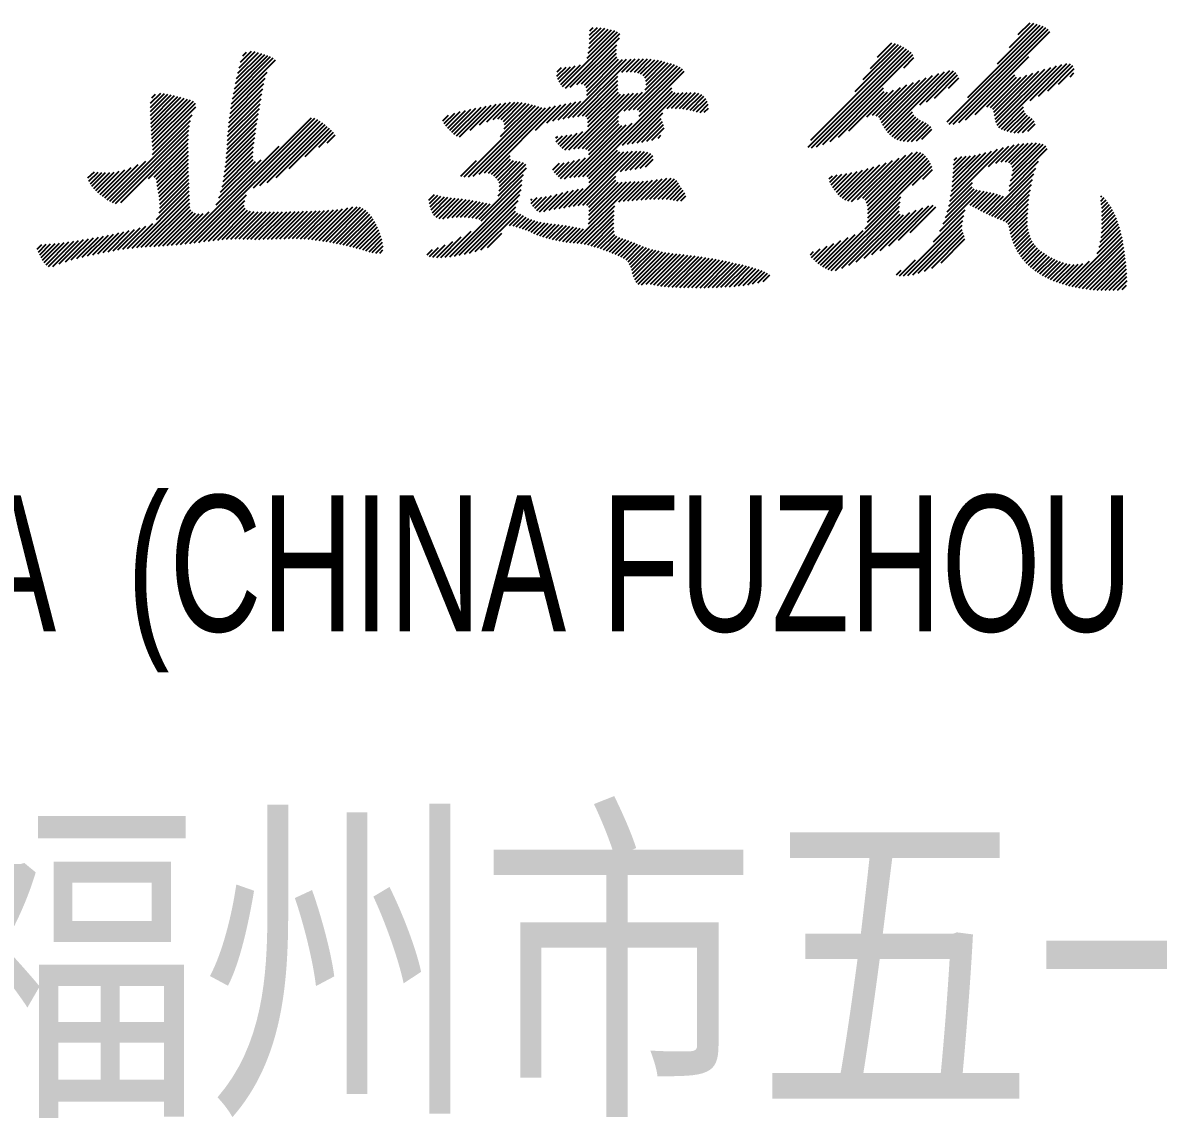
# Model space of a CAD drawing. Extents: x 628064 to 789462, y -248497 to 145317.
# Drawn here: x 735346 to 736597, y -193336 to -192126 of the extents above; entities that cross this region are included whole.
import ezdxf
from ezdxf.enums import TextEntityAlignment as Align

# ---------------------------------------------------------------- set-up
doc = ezdxf.new("R2010")
doc.units = 0
doc.header["$LTSCALE"] = 100
doc.layers.add('DQ', color=7, linetype='Continuous')
doc.layers.add('tk图框', color=7, linetype='Continuous')
doc.styles.add('hztxt', font='hztxt')
doc.styles.add('hztxt2', font='hztxt2')

# ---------------------------------------------------------------- blocks, each defined once
blk = doc.blocks.new('A$C00BC0004')
at = {"layer": 'DQ', "color": 2}
for p, q in [((-5064.8, -2098.7), (-5004.4, -2038.3)), ((-5037.7, -2067.2), (-5007.5, -2037)), ((-5036.8, -2061.7), (-5011.1, -2036)), ((-5035.8, -2056.2), (-5014.7, -2035.2)), ((-5035.1, -2042), (-5026.4, -2033.4)), ((-5035.1, -2046.5), (-5022.4, -2033.8)), ((-5035.1, -2051), (-5018.5, -2034.4)), ((-5034.7, -2037.2), (-5031.2, -2033.7)), ((-4641.2, -2137.6), (-4535.8, -2032.2)), ((-4639.1, -2139.9), (-4532.8, -2033.7)), ((-4634.6, -2140), (-4530.1, -2035.5)), ((-4628.4, -2138.3), (-4528.2, -2038)), ((-4618.7, -2110.6), (-4539, -2030.9)), ((-4586.1, -2073.5), (-4542.3, -2029.7)), ((-4572.7, -2055.6), (-4545.9, -2028.8)), ((-4563, -2041.4), (-4549.8, -2028.3)), ((-5061.8, -2100.2), (-5001.9, -2040.3)), ((-5056.5, -2099.4), (-5002.1, -2045)), ((-4718, -2066.3), (-4702.3, -2050.5)), ((-5425.1, -2095.3), (-5392.9, -2063.1)), ((-5423.9, -2089.6), (-5396.2, -2062)), ((-5422.6, -2083.8), (-5399.7, -2060.9)), ((-5421.2, -2077.9), (-5403.4, -2060.1)), ((-5419.5, -2071.8), (-5407.4, -2059.6)), ((-5417.1, -2064.9), (-5413, -2060.8)), ((-5049.1, -2096.5), (-5005.2, -2052.6)), ((-5043.9, -2095.7), (-5005.6, -2057.5)), ((-5040.6, -2096.9), (-5005.5, -2061.9)), ((-4794.6, -2165.3), (-4686.2, -2056.9)), ((-4791.5, -2157.7), (-4689.1, -2055.3)), ((-4790.7, -2165.9), (-4683.5, -2058.7)), ((-4785.1, -2164.8), (-4681.1, -2060.8)), ((-4778.3, -2162.4), (-4679.1, -2063.2)), ((-4742.5, -2104.2), (-4692, -2053.7)), ((-4733.7, -2090.9), (-4695, -2052.2)), ((-4725.9, -2078.6), (-4698.3, -2051)), ((-5429.3, -2117.5), (-5381, -2069.2)), ((-5428.4, -2112.1), (-5383.4, -2067.1)), ((-5427.4, -2106.6), (-5386.4, -2065.6)), ((-5426.3, -2101), (-5389.6, -2064.3)), ((-5068.5, -2093.4), (-5050.9, -2075.9)), ((-5066.8, -2096.2), (-5045.1, -2074.6)), ((-5058.9, -2133.2), (-4994.3, -2068.6)), ((-5053.5, -2132.3), (-4989.5, -2068.3)), ((-5038.8, -2099.6), (-5005.2, -2066)), ((-5038.3, -2103.6), (-5003.2, -2068.5)), ((-5038.3, -2108.1), (-4999, -2068.8)), ((-4999.6, -2082.9), (-4984.9, -2068.2)), ((-4994.5, -2082.3), (-4980.3, -2068.1)), ((-4991.8, -2124.5), (-4941.7, -2074.4)), ((-4990, -2082.2), (-4975.8, -2068.1)), ((-4986.8, -2124), (-4938.4, -2075.6)), ((-4985.8, -2082.6), (-4971.4, -2068.2)), ((-4982, -2083.3), (-4967.3, -2068.5)), ((-4978.9, -2084.6), (-4963.3, -2069)), ((-4976.3, -2086.5), (-4959.4, -2069.7)), ((-4974.4, -2089.1), (-4955.7, -2070.4)), ((-4974, -2102.2), (-4945.1, -2073.3)), ((-4973.2, -2092.5), (-4952.1, -2071.3)), ((-4973, -2096.8), (-4948.5, -2072.3)), ((-4689.1, -2077.8), (-4677.9, -2066.6)), ((-4621, -2135.4), (-4551.3, -2065.6)), ((-4586.3, -2141.1), (-4521.1, -2075.8)), ((-4584.4, -2143.6), (-4515.1, -2074.3)), ((-4550.1, -2113.9), (-4509.6, -2073.3)), ((-4540.9, -2109.2), (-4505.4, -2073.6)), ((-4530.6, -2103.3), (-4502.8, -2075.5)), ((-5430.2, -2122.9), (-5390.1, -2082.7)), ((-5071.1, -2087), (-5061.1, -2077.1)), ((-5071, -2082.5), (-5066, -2077.5)), ((-5070, -2090.4), (-5056.3, -2076.8)), ((-5048.1, -2131.4), (-5004, -2087.3)), ((-4982.5, -2124.2), (-4935.4, -2077.1)), ((-4980.6, -2131.3), (-4931, -2081.6)), ((-4980, -2126.2), (-4932.7, -2078.9)), ((-4712.1, -2141.1), (-4657.4, -2086.4)), ((-4710.4, -2144), (-4650.7, -2084.2)), ((-4708.6, -2146.6), (-4644.2, -2082.2)), ((-4706.6, -2149.2), (-4638.4, -2080.9)), ((-4671.6, -2118.6), (-4634.4, -2081.4)), ((-4664, -2115.5), (-4631.7, -2083.2)), ((-4655.2, -2111.2), (-4629.8, -2085.8)), ((-4610.4, -2129.2), (-4566.9, -2085.8)), ((-4597.5, -2120.9), (-4565, -2088.3)), ((-4593.7, -2121.5), (-4560.4, -2088.3)), ((-4591.2, -2123.5), (-4553.7, -2086)), ((-4590, -2126.8), (-4547, -2083.8)), ((-4589.3, -2130.6), (-4540.3, -2081.6)), ((-4588.6, -2134.4), (-4533.8, -2079.6)), ((-4587.7, -2137.9), (-4527.3, -2077.6)), ((-4518.6, -2095.9), (-4501.4, -2078.6)), ((-4506, -2087.7), (-4501.9, -2083.6)), ((-5431.7, -2133.4), (-5393.7, -2095.4)), ((-5431, -2128.2), (-5392.3, -2089.5)), ((-5043.1, -2130.9), (-5004.2, -2092)), ((-5042.4, -2197.6), (-4944.7, -2099.9)), ((-5039.4, -2131.7), (-5004, -2096.3)), ((-5037.5, -2134.3), (-5003.9, -2100.6)), ((-4770.3, -2159), (-4711.4, -2100)), ((-4723.6, -2130.2), (-4692.9, -2099.5)), ((-4719.6, -2130.7), (-4685.6, -2096.7)), ((-4716.7, -2132.3), (-4678.4, -2094)), ((-4715, -2135), (-4671.3, -2091.4)), ((-4713.6, -2138.1), (-4664.3, -2088.8)), ((-4639.9, -2100.4), (-4628.4, -2088.9)), ((-5518.7, -2121.6), (-5503.2, -2106.1)), ((-5518.7, -2126), (-5499.4, -2106.8)), ((-5518.6, -2117), (-5507.3, -2105.7)), ((-5518.6, -2130.4), (-5495.8, -2107.6)), ((-5518.4, -2134.7), (-5492.2, -2108.5)), ((-5518.2, -2139.1), (-5488.6, -2109.5)), ((-5518, -2143.3), (-5485.1, -2110.4)), ((-5517.7, -2147.5), (-5481.5, -2111.3)), ((-5517.4, -2151.7), (-5478, -2112.3)), ((-5517.1, -2111), (-5513.1, -2107)), ((-5517.1, -2155.8), (-5474.5, -2113.3)), ((-5433.3, -2148.4), (-5396.9, -2112.1)), ((-5432.9, -2143.5), (-5395.9, -2106.6)), ((-5432.3, -2138.5), (-5394.9, -2101)), ((-5058, -2168.2), (-4996.7, -2107)), ((-5052.6, -2167.3), (-4991.6, -2106.4)), ((-5047.6, -2166.8), (-4986.7, -2105.9)), ((-5043, -2166.7), (-4982.1, -2105.8)), ((-5037.9, -2197.5), (-4943.9, -2103.5)), ((-5037, -2142.7), (-5001.1, -2106.9)), ((-5036.9, -2138.2), (-5003.4, -2104.7)), ((-4998.9, -2163), (-4940.9, -2105)), ((-4997.2, -2125.4), (-4976.7, -2104.9)), ((-4993.4, -2162), (-4936.8, -2105.4)), ((-4949.6, -2122.7), (-4932.2, -2105.3)), ((-4944.9, -2122.5), (-4927.6, -2105.2)), ((-4940.5, -2122.6), (-4923.1, -2105.1)), ((-4936.3, -2122.9), (-4918.5, -2105.1)), ((-4932.3, -2123.3), (-4914.7, -2105.7)), ((-4928.3, -2123.9), (-4911.7, -2107.2)), ((-4924.5, -2124.6), (-4909.2, -2109.3)), ((-4920.9, -2125.4), (-4907.3, -2111.8)), ((-4761.2, -2154.3), (-4710.9, -2104)), ((-4749.8, -2147.4), (-4707, -2104.6)), ((-4730, -2132.1), (-4700.3, -2102.4)), ((-5516.7, -2160), (-5471.2, -2114.5)), ((-5516.4, -2164.2), (-5469, -2116.7)), ((-5516.1, -2168.3), (-5468.8, -2121)), ((-5433.9, -2158), (-5398.8, -2122.9)), ((-5433.7, -2153.3), (-5397.9, -2117.5)), ((-5191.3, -2144.4), (-5171.8, -2124.8)), ((-5189.2, -2146.8), (-5166, -2123.6)), ((-5186.9, -2149), (-5160.4, -2122.4)), ((-5184.5, -2151.1), (-5154.7, -2121.3)), ((-5181.8, -2152.9), (-5149.2, -2120.2)), ((-5178.4, -2154), (-5143.6, -2119.2)), ((-5173.3, -2198.2), (-5094.6, -2119.6)), ((-5168.6, -2198.1), (-5091.1, -2120.6)), ((-5166.5, -2146.5), (-5138.1, -2118.1)), ((-5163.5, -2197.4), (-5087.6, -2121.5)), ((-5156.8, -2195.2), (-5083.6, -2122)), ((-5156.3, -2140.8), (-5132.7, -2117.2)), ((-5150.8, -2193.7), (-5078.2, -2121.1)), ((-5148.4, -2137.4), (-5127.4, -2116.4)), ((-5146.5, -2193.9), (-5072.6, -2120)), ((-5141.4, -2134.9), (-5122.2, -2115.7)), ((-5136.1, -2134.1), (-5117.6, -2115.6)), ((-5133.3, -2153.7), (-5098.1, -2118.6)), ((-5132.5, -2135), (-5113.3, -2115.8)), ((-5130.1, -2137.1), (-5109.3, -2116.3)), ((-5129.3, -2145.2), (-5101.7, -2117.7)), ((-5129, -2140.5), (-5105.4, -2116.9)), ((-5094.6, -2146.5), (-5066.9, -2118.8)), ((-5082.3, -2138.7), (-5061.2, -2117.6)), ((-5075.7, -2136.5), (-5055.6, -2116.4)), ((-5069.9, -2135.3), (-5050.1, -2115.4)), ((-5064.3, -2134.2), (-5044.7, -2114.6)), ((-4917.3, -2126.3), (-4905.6, -2114.7)), ((-4913.5, -2127), (-4904.5, -2118)), ((-4908.9, -2126.9), (-4904.3, -2122.3)), ((-4581.7, -2145.4), (-4557.4, -2121.1)), ((-4578.6, -2146.8), (-4556.7, -2124.9)), ((-5563.6, -2224.9), (-5474.8, -2136.1)), ((-5516.5, -2173.3), (-5472.9, -2129.6)), ((-5480.6, -2272), (-5341.5, -2132.9)), ((-5475.5, -2271.5), (-5337.6, -2133.5)), ((-5470.4, -2270.9), (-5334.5, -2134.9)), ((-5434.4, -2167.5), (-5400.5, -2133.6)), ((-5434.1, -2162.7), (-5399.6, -2128.2)), ((-5405.2, -2210.2), (-5331.7, -2136.6)), ((-5196.6, -2136.2), (-5190.5, -2130.1)), ((-5195.2, -2139.3), (-5183.7, -2127.8)), ((-5193.3, -2141.9), (-5177.6, -2126.2)), ((-5039.2, -2167.4), (-5003.1, -2131.3)), ((-5036.5, -2169.2), (-5003.3, -2136)), ((-4988.1, -2161.2), (-4954.6, -2127.7)), ((-4982.9, -2160.5), (-4956.2, -2133.8)), ((-4977.6, -2159.7), (-4955, -2137.1)), ((-4704.5, -2151.5), (-4679.6, -2126.6)), ((-4702.1, -2153.6), (-4678.2, -2129.7)), ((-4699.4, -2155.4), (-4676, -2132)), ((-4696.5, -2157), (-4673.4, -2133.9)), ((-4693.1, -2158.1), (-4670.6, -2135.5)), ((-4689.4, -2158.9), (-4667.6, -2137)), ((-4575.2, -2147.9), (-4555.2, -2127.9)), ((-4571.6, -2148.8), (-4552.9, -2130.1)), ((-4567.7, -2149.4), (-4550.2, -2131.9)), ((-4563.5, -2149.7), (-4547.6, -2133.8)), ((-4558.5, -2149.2), (-4545.5, -2136.2)), ((-5560.6, -2226.3), (-5475.9, -2141.6)), ((-5557.2, -2227.4), (-5476.5, -2146.7)), ((-5435.8, -2182.3), (-5403, -2149.6)), ((-5435.3, -2177.3), (-5402.2, -2144.3)), ((-5434.8, -2172.4), (-5401.4, -2138.9)), ((-5398.1, -2207.5), (-5329, -2138.4)), ((-5390.3, -2204.2), (-5326.4, -2140.3)), ((-5380.3, -2198.7), (-5324, -2142.4)), ((-5365.8, -2188.7), (-5321.6, -2144.4)), ((-5348.4, -2175.8), (-5319.3, -2146.6)), ((-5333.3, -2165.2), (-5317.1, -2149)), ((-5065.2, -2166.4), (-5048.8, -2150)), ((-5062.4, -2168.2), (-5042.5, -2148.2)), ((-5057, -2198.7), (-4999.6, -2141.3)), ((-5052.1, -2198.3), (-4994.7, -2140.9)), ((-5047.4, -2198.1), (-4988.1, -2138.8)), ((-5036.1, -2173.3), (-5002.4, -2139.5)), ((-4972.2, -2158.8), (-4953.6, -2140.2)), ((-4966.7, -2157.8), (-4953.1, -2144.2)), ((-4685.2, -2159.2), (-4664.5, -2138.5)), ((-4680.5, -2159), (-4661.8, -2140.2)), ((-4675.3, -2158.3), (-4659.5, -2142.4)), ((-4669.3, -2156.7), (-4658.1, -2145.5)), ((-4552.5, -2147.6), (-4544.3, -2139.5)), ((-5551.5, -2226.2), (-5476.8, -2151.5)), ((-5520.8, -2200), (-5477, -2156.2)), ((-5514.7, -2198.4), (-5477.1, -2160.8)), ((-5437.1, -2192.6), (-5404.5, -2160)), ((-5436.4, -2187.4), (-5403.8, -2154.8)), ((-5324.3, -2160.7), (-5315.2, -2151.6)), ((-5072.2, -2155.5), (-5070.2, -2153.5)), ((-5071.8, -2159.6), (-5065.1, -2152.9)), ((-5069.8, -2162.1), (-5060, -2152.3)), ((-5067.5, -2164.3), (-5054.6, -2151.4)), ((-4959.7, -2155.3), (-4956.5, -2152)), ((-4587.7, -2182.9), (-4567.6, -2162.8)), ((-4581.9, -2181.6), (-4562.2, -2161.8)), ((-4577.2, -2181.4), (-4557, -2161.2)), ((-4573.6, -2182.2), (-4552.1, -2160.8)), ((-4571.1, -2184.2), (-4547.5, -2160.6)), ((-4570.1, -2196.7), (-4535.5, -2162.1)), ((-4569.6, -2187.3), (-4543.1, -2160.7)), ((-4569.2, -2191.4), (-4539, -2161.2)), ((-5512.5, -2200.7), (-5477.1, -2165.2)), ((-5511.8, -2204.4), (-5477, -2169.7)), ((-5511.2, -2208.3), (-5477, -2174.2)), ((-5485.6, -2272.5), (-5377.1, -2164.1)), ((-5439.9, -2208.9), (-5405.9, -2174.9)), ((-5438.8, -2203.3), (-5405.6, -2170.1)), ((-5437.9, -2197.9), (-5405.1, -2165.1)), ((-5143.3, -2195.2), (-5122.6, -2174.5)), ((-5058.1, -2231.2), (-4997.4, -2170.5)), ((-5052.8, -2230.4), (-4992.5, -2170.1)), ((-5047.6, -2229.7), (-4987.7, -2169.8)), ((-5042.6, -2229.2), (-4983, -2169.6)), ((-5035.9, -2200), (-5004.5, -2168.6)), ((-5035.6, -2204.2), (-5001.9, -2170.6)), ((-5001, -2192.1), (-4978.7, -2169.8)), ((-4995.6, -2191.2), (-4974.6, -2170.2)), ((-4990.3, -2190.4), (-4970.9, -2170.9)), ((-4985, -2189.5), (-4967.6, -2172.2)), ((-4979.4, -2188.5), (-4965.4, -2174.4)), ((-4734.3, -2221.7), (-4686.8, -2174.3)), ((-4731.6, -2223.5), (-4679.4, -2171.3)), ((-4730.1, -2226.5), (-4674, -2170.4)), ((-4729.2, -2230.1), (-4670.3, -2171.2)), ((-4728.8, -2234.2), (-4667.4, -2172.8)), ((-4728.6, -2238.5), (-4665.1, -2174.9)), ((-4638.6, -2224.8), (-4579.5, -2165.7)), ((-4637.6, -2219.3), (-4586, -2167.7)), ((-4636.7, -2213.9), (-4592.4, -2169.7)), ((-4636, -2208.7), (-4598.6, -2171.4)), ((-4635.4, -2203.7), (-4604.6, -2172.8)), ((-4635, -2198.8), (-4610.3, -2174)), ((-4634.7, -2193.9), (-4615.6, -2174.9)), ((-4634.5, -2189.3), (-4620.6, -2175.4)), ((-4634.4, -2184.7), (-4625.3, -2175.6)), ((-4595.8, -2186.5), (-4573.4, -2164.1)), ((-4572.7, -2208.3), (-4531.1, -2166.7)), ((-4571.5, -2202.6), (-4532.6, -2163.7)), ((-5571.6, -2219.4), (-5540, -2187.8)), ((-5569.1, -2221.3), (-5532.3, -2184.6)), ((-5566.4, -2223.2), (-5523.9, -2180.7)), ((-5510.5, -2212.1), (-5476.9, -2178.6)), ((-5509.8, -2215.9), (-5476.9, -2183)), ((-5509.2, -2219.8), (-5476.8, -2187.4)), ((-5446.2, -2228.7), (-5396.9, -2179.4)), ((-5443.3, -2221.2), (-5403.2, -2181.1)), ((-5441.4, -2214.9), (-5405.5, -2179)), ((-5176.8, -2197.3), (-5159.7, -2180.2)), ((-5140.7, -2197), (-5122.3, -2178.7)), ((-5138.3, -2199.2), (-5119.1, -2179.9)), ((-5136.3, -2201.6), (-5115.3, -2180.6)), ((-5135.8, -2219.1), (-5104.6, -2188)), ((-5134.8, -2204.6), (-5111.4, -2181.2)), ((-5134.8, -2213.6), (-5105.3, -2184.1)), ((-5134.3, -2208.6), (-5107.8, -2182.2)), ((-5075.5, -2190.3), (-5068.1, -2182.8)), ((-5073.8, -2193.1), (-5063.2, -2182.5)), ((-5071.6, -2195.4), (-5057.8, -2181.5)), ((-5069.5, -2197.7), (-5051.9, -2180.1)), ((-5067.1, -2199.8), (-5045.8, -2178.5)), ((-5062.9, -2200.1), (-5039.8, -2177)), ((-4973.5, -2187), (-4965, -2178.6)), ((-4756.6, -2221.6), (-4722, -2187)), ((-4753.9, -2223.4), (-4715.4, -2184.8)), ((-4750.7, -2224.6), (-4708.6, -2182.5)), ((-4746.7, -2225.1), (-4701.5, -2180)), ((-4740, -2222.9), (-4694.3, -2177.3)), ((-4731.8, -2255.2), (-4659.6, -2182.9)), ((-4729.1, -2248), (-4661.2, -2180.1)), ((-4728.7, -2243.1), (-4663, -2177.4)), ((-4679.4, -2207.2), (-4658.3, -2186.1)), ((-4633.7, -2179.5), (-4630.8, -2176.6)), ((-4595.2, -2239.8), (-4543.8, -2188.4)), ((-4573.2, -2213.3), (-4540.8, -2180.8)), ((-5587.5, -2199.3), (-5580.5, -2192.4)), ((-5586.5, -2202.8), (-5576.3, -2192.7)), ((-5584.9, -2205.8), (-5572.4, -2193.2)), ((-5583.1, -2208.4), (-5568.1, -2193.4)), ((-5581, -2210.8), (-5563.6, -2193.4)), ((-5578.8, -2213.1), (-5558.6, -2192.9)), ((-5576.5, -2215.2), (-5553.1, -2191.8)), ((-5574.1, -2217.3), (-5546.9, -2190.2)), ((-5508.7, -2223.8), (-5476.7, -2191.8)), ((-5508.4, -2228), (-5476.6, -2196.2)), ((-5508.4, -2232.5), (-5476.4, -2200.5)), ((-5156.9, -2244.7), (-5107.8, -2195.6)), ((-5038.2, -2229.3), (-5006.4, -2197.4)), ((-4983.3, -2223.7), (-4960.4, -2200.9)), ((-4978.4, -2223.4), (-4955.1, -2200.1)), ((-4973.7, -2223.1), (-4950.1, -2199.5)), ((-4968.9, -2222.8), (-4945.4, -2199.4)), ((-4964.2, -2222.7), (-4941.8, -2200.2)), ((-4771.2, -2200.3), (-4767.8, -2196.9)), ((-4770.4, -2203.9), (-4762.4, -2195.9)), ((-4769, -2207), (-4757.2, -2195.2)), ((-4767.3, -2209.8), (-4751.8, -2194.3)), ((-4765.4, -2212.4), (-4746.2, -2193.3)), ((-4763.4, -2214.9), (-4740.5, -2192)), ((-4761.3, -2217.3), (-4734.5, -2190.5)), ((-4759.1, -2219.6), (-4728.4, -2188.8)), ((-4668.2, -2200.5), (-4657.6, -2189.9)), ((-4592.1, -2241.2), (-4545.8, -2194.8)), ((-4589, -2242.5), (-4547.3, -2200.9)), ((-5512.1, -2245.2), (-5476.1, -2209.2)), ((-5509, -2237.6), (-5476.2, -2204.8)), ((-5189.2, -2286), (-5109.7, -2206.4)), ((-5184, -2285.3), (-5110.5, -2211.8)), ((-5154.4, -2246.6), (-5109.2, -2201.5)), ((-5074.1, -2233.8), (-5053, -2212.6)), ((-5068.7, -2232.8), (-5047.5, -2211.6)), ((-5063.4, -2232), (-5042.1, -2210.8)), ((-5052.9, -2270.9), (-4985, -2203)), ((-5036.3, -2249.9), (-4989.7, -2203.2)), ((-5035.9, -2231.4), (-5006.2, -2201.8)), ((-5035.9, -2245), (-4994.5, -2203.5)), ((-5035.8, -2240.3), (-4999.3, -2203.9)), ((-5035.6, -2235.7), (-5003.8, -2203.9)), ((-5003, -2225.5), (-4980.5, -2203)), ((-4997.9, -2224.8), (-4975.8, -2202.8)), ((-4992.9, -2224.4), (-4970.9, -2202.4)), ((-4988.1, -2224.1), (-4965.8, -2201.7)), ((-4959.6, -2222.6), (-4939.2, -2202.1)), ((-4955.1, -2222.5), (-4937.3, -2204.7)), ((-4950.6, -2222.5), (-4935.6, -2207.5)), ((-4946.5, -2222.9), (-4933.8, -2210.2)), ((-4942.8, -2223.7), (-4932, -2212.8)), ((-4649.4, -2258), (-4604.5, -2213.1)), ((-4645.8, -2249.9), (-4608.4, -2212.5)), ((-4643.2, -2242.9), (-4611.7, -2211.4)), ((-4641.3, -2236.4), (-4613.8, -2209)), ((-4639.7, -2230.4), (-4613.5, -2204.2)), ((-4585.8, -2243.8), (-4548.6, -2206.6)), ((-4582.5, -2245.1), (-4549.7, -2212.2)), ((-5538.9, -2276.5), (-5476, -2213.6)), ((-5533.9, -2275.9), (-5475.9, -2217.9)), ((-5528.9, -2275.5), (-5475.7, -2222.3)), ((-5465.3, -2270.2), (-5413.1, -2218)), ((-5460, -2269.4), (-5414.8, -2224.2)), ((-5212.1, -2223.6), (-5205.9, -2217.3)), ((-5211.6, -2227.5), (-5202.3, -2218.2)), ((-5210.6, -2231.1), (-5198.8, -2219.2)), ((-5209.5, -2234.5), (-5195, -2219.9)), ((-5208.2, -2237.6), (-5191.1, -2220.5)), ((-5206.5, -2240.4), (-5187.1, -2221)), ((-5204, -2242.4), (-5183.1, -2221.5)), ((-5200.9, -2243.8), (-5179, -2221.9)), ((-5196.9, -2244.3), (-5175, -2222.4)), ((-5191.7, -2243.6), (-5171, -2222.9)), ((-5186.3, -2242.7), (-5167.1, -2223.4)), ((-5181.7, -2242.5), (-5163.2, -2224)), ((-5178.6, -2284.4), (-5111.9, -2217.6)), ((-5177.2, -2242.5), (-5159.3, -2224.7)), ((-5173, -2283.3), (-5113.9, -2224.1)), ((-5172.8, -2242.6), (-5155.6, -2225.4)), ((-5099.9, -2223.6), (-5098.7, -2222.4)), ((-5099.3, -2227.5), (-5092.7, -2220.9)), ((-5097.5, -2230.2), (-5087.7, -2220.4)), ((-5095.5, -2232.7), (-5082.5, -2219.7)), ((-5093.3, -2235), (-5076.9, -2218.6)), ((-5090.4, -2236.5), (-5071, -2217.1)), ((-5085.5, -2236.1), (-5064.7, -2215.3)), ((-5079.7, -2234.9), (-5058.7, -2213.8)), ((-4939.1, -2224.5), (-4930.1, -2215.5)), ((-4934.6, -2224.5), (-4929.1, -2219)), ((-4772.4, -2300.2), (-4692.2, -2220.1)), ((-4769, -2301.3), (-4693.2, -2225.5)), ((-4616.1, -2229.3), (-4600.6, -2213.8)), ((-4613, -2230.6), (-4596.8, -2214.5)), ((-4610.1, -2232.2), (-4593.1, -2215.3)), ((-4607.2, -2233.8), (-4589.5, -2216.1)), ((-4604.2, -2235.3), (-4586, -2217.1)), ((-4601.3, -2236.8), (-4582.6, -2218.2)), ((-4598.2, -2238.3), (-4579.3, -2219.3)), ((-4579.3, -2246.4), (-4550.6, -2217.6)), ((-4576.5, -2248), (-4551.3, -2222.8)), ((-4472.3, -2224.7), (-4468.5, -2220.8)), ((-4472.2, -2220), (-4471.2, -2219)), ((-4471.6, -2228.5), (-4466.4, -2223.2)), ((-4471.2, -2232.5), (-4464.5, -2225.8)), ((-5524, -2275.1), (-5475.5, -2226.6)), ((-5519.3, -2274.8), (-5475.2, -2230.8)), ((-5514.5, -2274.6), (-5474.2, -2234.3)), ((-5509.8, -2274.3), (-5472.2, -2236.7)), ((-5505.1, -2274.1), (-5469.1, -2238.1)), ((-5490.5, -2273), (-5454, -2236.5)), ((-5454.8, -2268.7), (-5415.5, -2229.4)), ((-5449.7, -2268.1), (-5414.3, -2232.6)), ((-5444.7, -2267.6), (-5411.8, -2234.7)), ((-5439.7, -2267.1), (-5408.4, -2235.7)), ((-5434.9, -2266.7), (-5404.4, -2236.3)), ((-5430.1, -2266.5), (-5400.1, -2236.5)), ((-5425.5, -2266.3), (-5395.7, -2236.6)), ((-5421, -2266.4), (-5391.2, -2236.6)), ((-5416.7, -2266.5), (-5386.7, -2236.6)), ((-5412.3, -2266.7), (-5382.2, -2236.5)), ((-5408, -2266.8), (-5377.7, -2236.5)), ((-5403.7, -2266.9), (-5373.2, -2236.5)), ((-5399.2, -2267), (-5368.6, -2236.4)), ((-5394.6, -2266.8), (-5364.1, -2236.3)), ((-5389.9, -2266.7), (-5359.5, -2236.3)), ((-5385.3, -2266.6), (-5354.9, -2236.2)), ((-5380.7, -2266.4), (-5350.3, -2236)), ((-5376.1, -2266.3), (-5345.7, -2235.9)), ((-5371.4, -2266.2), (-5341, -2235.8)), ((-5366.8, -2266), (-5336.4, -2235.6)), ((-5362.2, -2265.9), (-5331.7, -2235.4)), ((-5357.8, -2266), (-5326.9, -2235.1)), ((-5353.5, -2266.2), (-5322.1, -2234.8)), ((-5349.3, -2266.4), (-5317.2, -2234.4)), ((-5345.1, -2266.8), (-5312.2, -2233.9)), ((-5341, -2267.2), (-5307.1, -2233.2)), ((-5337, -2267.6), (-5301.5, -2232.1)), ((-5333, -2268.1), (-5295.9, -2231)), ((-5329, -2268.7), (-5291.2, -2230.9)), ((-5325.2, -2269.3), (-5287.5, -2231.6)), ((-5321.3, -2269.9), (-5284.3, -2232.9)), ((-5317.5, -2270.6), (-5281.6, -2234.7)), ((-5313.8, -2271.4), (-5279.2, -2236.8)), ((-5168.5, -2242.8), (-5151.9, -2226.2)), ((-5167.2, -2282), (-5116.4, -2231.2)), ((-5164.4, -2243.2), (-5148.3, -2227.1)), ((-5161.2, -2280.4), (-5116.6, -2235.8)), ((-5160.4, -2243.8), (-5144.5, -2227.8)), ((-5154.8, -2278.5), (-5114.2, -2237.9)), ((-5048.7, -2271.2), (-5007.5, -2230)), ((-5044.6, -2271.6), (-5008, -2235)), ((-4764.4, -2301.2), (-4693.7, -2230.5)), ((-4757.4, -2298.7), (-4694.1, -2235.4)), ((-4732.9, -2287.7), (-4682.6, -2237.4)), ((-4724.3, -2283.5), (-4675.4, -2234.7)), ((-4715.3, -2279.1), (-4668.3, -2232)), ((-4705.7, -2274), (-4661.7, -2229.9)), ((-4695.1, -2267.8), (-4656.6, -2229.3)), ((-4682.1, -2259.3), (-4653.9, -2231.1)), ((-4656.3, -2269.5), (-4621.4, -2234.5)), ((-4574.2, -2250.3), (-4551.9, -2227.9)), ((-4573, -2253.5), (-4552.3, -2232.8)), ((-4572.3, -2257.2), (-4552.6, -2237.6)), ((-4471, -2236.8), (-4462.7, -2228.5)), ((-4471, -2250.3), (-4457.7, -2236.9)), ((-4470.9, -2241.2), (-4460.9, -2231.2)), ((-4470.9, -2245.7), (-4459.2, -2234)), ((-5544, -2277.1), (-5516.2, -2249.3)), ((-5500.3, -2273.8), (-5465.2, -2238.7)), ((-5495.4, -2273.4), (-5460.5, -2238.5)), ((-5310.1, -2272.1), (-5277, -2239.1)), ((-5306.4, -2272.9), (-5275.1, -2241.6)), ((-5302.7, -2273.8), (-5273.3, -2244.4)), ((-5299.1, -2274.7), (-5271.7, -2247.2)), ((-5295.5, -2275.6), (-5270.2, -2250.2)), ((-5123.3, -2251.6), (-5111, -2239.2)), ((-5119.4, -2252.1), (-5108, -2240.7)), ((-5115.9, -2253), (-5105.1, -2242.3)), ((-5112.4, -2254.1), (-5102.1, -2243.8)), ((-5109, -2255.2), (-5098.9, -2245.1)), ((-5105.7, -2256.4), (-5095.6, -2246.2)), ((-5102.5, -2257.6), (-5092.1, -2247.2)), ((-5099.4, -2259), (-5088.4, -2248)), ((-5096.4, -2260.5), (-5084.6, -2248.7)), ((-5093.3, -2261.9), (-5080.6, -2249.2)), ((-5089.9, -2263), (-5076.6, -2249.7)), ((-5086.5, -2264.1), (-5072.6, -2250.2)), ((-5083, -2265.1), (-5068.6, -2250.7)), ((-5040.8, -2272.2), (-5008.2, -2239.7)), ((-5037.1, -2273), (-5008.3, -2244.3)), ((-5033.5, -2274), (-5008.3, -2248.8)), ((-4749.6, -2295.4), (-4693.2, -2239)), ((-4741.4, -2291.7), (-4689.5, -2239.8)), ((-4689.4, -2307), (-4622.9, -2240.5)), ((-4684.5, -2306.6), (-4624, -2246.1)), ((-4571.5, -2260.9), (-4552.8, -2242.3)), ((-4570.5, -2264.5), (-4552.9, -2246.8)), ((-4472.7, -2269.9), (-4452.5, -2249.7)), ((-4471.9, -2264.7), (-4453.6, -2246.4)), ((-4471.5, -2259.7), (-4454.8, -2243.1)), ((-4471.2, -2254.9), (-4456.2, -2240)), ((-5593.8, -2286.5), (-5570.6, -2263.2)), ((-5588, -2285.1), (-5565, -2262.1)), ((-5582.2, -2283.9), (-5559.4, -2261)), ((-5576.5, -2282.7), (-5553.7, -2259.8)), ((-5570.9, -2281.5), (-5548, -2258.6)), ((-5565.4, -2280.5), (-5542.2, -2257.3)), ((-5559.9, -2279.5), (-5536.3, -2255.9)), ((-5554.5, -2278.6), (-5530.2, -2254.3)), ((-5549.2, -2277.8), (-5523.8, -2252.4)), ((-5292, -2276.5), (-5268.7, -2253.2)), ((-5288.5, -2277.5), (-5267.4, -2256.4)), ((-5285, -2278.5), (-5266.1, -2259.6)), ((-5281.5, -2279.5), (-5264.9, -2262.9)), ((-5194.2, -2286.4), (-5165.5, -2257.8)), ((-5147.6, -2275.8), (-5131.8, -2260)), ((-5079.5, -2266), (-5064.6, -2251.2)), ((-5075.9, -2266.9), (-5060.7, -2251.8)), ((-5072.2, -2267.8), (-5056.8, -2252.4)), ((-5068.5, -2268.6), (-5053, -2253.1)), ((-5064.7, -2269.3), (-5049.2, -2253.8)), ((-5060.9, -2269.9), (-5045.5, -2254.5)), ((-5057, -2270.5), (-5041.7, -2255.2)), ((-5030, -2275), (-5008.3, -2253.3)), ((-5026.6, -2276), (-5008.1, -2257.6)), ((-5023.2, -2277.1), (-5007.5, -2261.4)), ((-4778.2, -2297.1), (-4742.5, -2261.4)), ((-4775.4, -2298.7), (-4733.9, -2257.2)), ((-4679.1, -2305.8), (-4624.7, -2251.3)), ((-4673.2, -2304.3), (-4624.8, -2255.9)), ((-4666.4, -2302), (-4623.9, -2259.5)), ((-4658.4, -2298.5), (-4622.5, -2262.5)), ((-4569.4, -2267.9), (-4552.8, -2251.2)), ((-4568.2, -2271.2), (-4552.3, -2255.3)), ((-4566.9, -2274.3), (-4551.6, -2259)), ((-4565.4, -2277.3), (-4550.5, -2262.4)), ((-4507.3, -2318), (-4449.6, -2260.3)), ((-4476.2, -2282.4), (-4450.4, -2256.7)), ((-4473.8, -2275.5), (-4451.4, -2253.1)), ((-5643.4, -2277.7), (-5638.3, -2272.6)), ((-5642.1, -2280.9), (-5633.6, -2272.3)), ((-5640.7, -2284), (-5628.8, -2272)), ((-5639.2, -2286.9), (-5623.8, -2271.6)), ((-5637.6, -2289.8), (-5618.8, -2271.1)), ((-5635.8, -2292.5), (-5613.7, -2270.4)), ((-5633.7, -2295), (-5608.5, -2269.7)), ((-5631.1, -2296.8), (-5603.2, -2268.9)), ((-5626.4, -2296.7), (-5597.9, -2268.1)), ((-5619.2, -2293.9), (-5592.5, -2267.2)), ((-5612.3, -2291.5), (-5587.1, -2266.3)), ((-5605.9, -2289.6), (-5581.6, -2265.3)), ((-5599.7, -2287.9), (-5576.1, -2264.3)), ((-5278, -2280.5), (-5263.8, -2266.3)), ((-5274.4, -2281.4), (-5263, -2270)), ((-5270.6, -2282), (-5262.4, -2273.9)), ((-5207.6, -2286.4), (-5194.2, -2273.1)), ((-5203.4, -2286.7), (-5185.8, -2269.1)), ((-5198.9, -2286.7), (-5176.4, -2264.2)), ((-5019.9, -2278.3), (-5005.1, -2263.5)), ((-5016.6, -2279.5), (-5002, -2264.9)), ((-5013.3, -2280.7), (-4998.6, -2266)), ((-5010.1, -2282), (-4995.2, -2267.1)), ((-5006.9, -2283.2), (-4991.9, -2268.3)), ((-5003.7, -2284.6), (-4988.6, -2269.5)), ((-5000.7, -2286), (-4985.4, -2270.8)), ((-4997.7, -2287.6), (-4982.3, -2272.1)), ((-4995, -2289.4), (-4979.1, -2273.4)), ((-4992.8, -2291.7), (-4975.8, -2274.6)), ((-4991, -2294.4), (-4972.5, -2275.8)), ((-4788.3, -2289.2), (-4773.6, -2274.5)), ((-4786, -2291.3), (-4766, -2271.4)), ((-4783.5, -2293.3), (-4758.4, -2268.3)), ((-4780.9, -2295.2), (-4750.5, -2264.9)), ((-4648.1, -2292.7), (-4621.8, -2266.4)), ((-4563.8, -2280.2), (-4549.2, -2265.6)), ((-4562.1, -2283), (-4547.7, -2268.6)), ((-4560.3, -2285.7), (-4545.9, -2271.3)), ((-4558.4, -2288.3), (-4544, -2273.8)), ((-4503.7, -2318.9), (-4448.8, -2264)), ((-4500, -2319.7), (-4448, -2267.7)), ((-4496.2, -2320.4), (-4447.4, -2271.5)), ((-4492.3, -2321), (-4446.8, -2275.5)), ((-5266.1, -2282.1), (-5262.7, -2278.6)), ((-5214.1, -2284), (-5208.2, -2278.1)), ((-5211.4, -2285.7), (-5201.6, -2276)), ((-4989.7, -2297.5), (-4969.1, -2276.9)), ((-4988.6, -2300.9), (-4965.6, -2277.9)), ((-4987.7, -2304.5), (-4962, -2278.8)), ((-4986.6, -2307.9), (-4958.4, -2279.7)), ((-4985.3, -2311.1), (-4954.7, -2280.5)), ((-4983.7, -2313.9), (-4951, -2281.2)), ((-4981.5, -2316.2), (-4947.1, -2281.9)), ((-4977.8, -2317.1), (-4943.2, -2282.4)), ((-4972.7, -2316.4), (-4939.2, -2282.9)), ((-4968, -2316.3), (-4935.1, -2283.3)), ((-4964.2, -2316.9), (-4931, -2283.7)), ((-4960.4, -2317.6), (-4927, -2284.2)), ((-4956.7, -2318.3), (-4923, -2284.7)), ((-4952.7, -2318.9), (-4919, -2285.2)), ((-4948.6, -2319.2), (-4915, -2285.7)), ((-4944.3, -2319.5), (-4911.1, -2286.3)), ((-4940, -2319.7), (-4907.2, -2286.9)), ((-4935.7, -2319.8), (-4903.3, -2287.5)), ((-4931.3, -2319.9), (-4899.5, -2288.1)), ((-4791.9, -2283.8), (-4788.5, -2280.4)), ((-4790.6, -2287), (-4781.1, -2277.5)), ((-4556.3, -2290.7), (-4541.8, -2276.2)), ((-4554.2, -2293), (-4539.5, -2278.3)), ((-4551.9, -2295.3), (-4537, -2280.3)), ((-4549.6, -2297.4), (-4534.3, -2282.2)), ((-4547.1, -2299.5), (-4531.5, -2283.9)), ((-4544.6, -2301.4), (-4528.7, -2285.6)), ((-4541.9, -2303.2), (-4525.8, -2287.1)), ((-4488.4, -2321.5), (-4446.2, -2279.4)), ((-4484.3, -2322), (-4445.7, -2283.4)), ((-4480.2, -2322.4), (-4445.2, -2287.3)), ((-4926.9, -2320), (-4895.7, -2288.8)), ((-4922.4, -2320), (-4891.9, -2289.5)), ((-4918, -2320.1), (-4888.1, -2290.2)), ((-4913.5, -2320.1), (-4884.4, -2291)), ((-4909, -2320.1), (-4880.7, -2291.7)), ((-4904.4, -2320), (-4877, -2292.6)), ((-4899.8, -2319.9), (-4873.3, -2293.4)), ((-4895.2, -2319.8), (-4869.7, -2294.3)), ((-4890.5, -2319.6), (-4866.1, -2295.1)), ((-4885.8, -2319.3), (-4862.5, -2296)), ((-4881, -2319), (-4858.9, -2296.9)), ((-4876.1, -2318.7), (-4855.4, -2297.9)), ((-4871.2, -2318.2), (-4851.9, -2298.9)), ((-4866.1, -2317.6), (-4848.5, -2300)), ((-4697.2, -2305.9), (-4692.1, -2300.7)), ((-4693.8, -2307), (-4676.2, -2289.4)), ((-4539.2, -2305), (-4522.8, -2288.7)), ((-4536.4, -2306.6), (-4519.7, -2290)), ((-4533.4, -2308.2), (-4516.5, -2291.3)), ((-4530.5, -2309.7), (-4513.2, -2292.4)), ((-4527.4, -2311.1), (-4509.6, -2293.4)), ((-4524.2, -2312.5), (-4505.8, -2294.1)), ((-4521, -2313.8), (-4501.6, -2294.4)), ((-4517.7, -2314.9), (-4497, -2294.3)), ((-4514.3, -2316), (-4491.8, -2293.5)), ((-4510.8, -2317.1), (-4484.7, -2290.9)), ((-4476, -2322.7), (-4444.7, -2291.4)), ((-4471.8, -2322.9), (-4444.3, -2295.4)), ((-4467.4, -2323), (-4443.9, -2299.5)), ((-4860.9, -2316.9), (-4845.2, -2301.2)), ((-4855.6, -2316), (-4842, -2302.5)), ((-4850, -2314.9), (-4839.1, -2304)), ((-4843.9, -2313.3), (-4836.5, -2306)), ((-4462.9, -2323), (-4443.6, -2303.7)), ((-4458.4, -2323), (-4443.4, -2307.9)), ((-4453.7, -2322.8), (-4443.2, -2312.3)), ((-4448.5, -2322.1), (-4443.8, -2317.3))]:
    blk.add_line(p, q, dxfattribs=at)
at = {"layer": 'tk图框', "color": 2, "style": 'hztxt', "width": 0.7}
blk.add_text('KING YEA  (CHINA FUZHOU ) ENGINEERING DESIGN CONSULTANTS ,LTD', height=150, dxfattribs=at).set_placement((-6285.8, -2698.7))
at = {"layer": 'tk图框', "color": 2, "style": 'hztxt2', "width": 0.8}
blk.add_text('地址：福州市五一北路171号新都会花园广场6F', height=280, dxfattribs=at).set_placement((-3509.7, -3059.2), align=Align.MIDDLE)

msp = doc.modelspace()

# ---------------------------------------------------------------- block references
at = {"layer": 'tk图框'}
msp.add_blockref('A$C00BC0004', (741005.8, -190097.4), dxfattribs=at)

doc.saveas('drawing.dxf')
